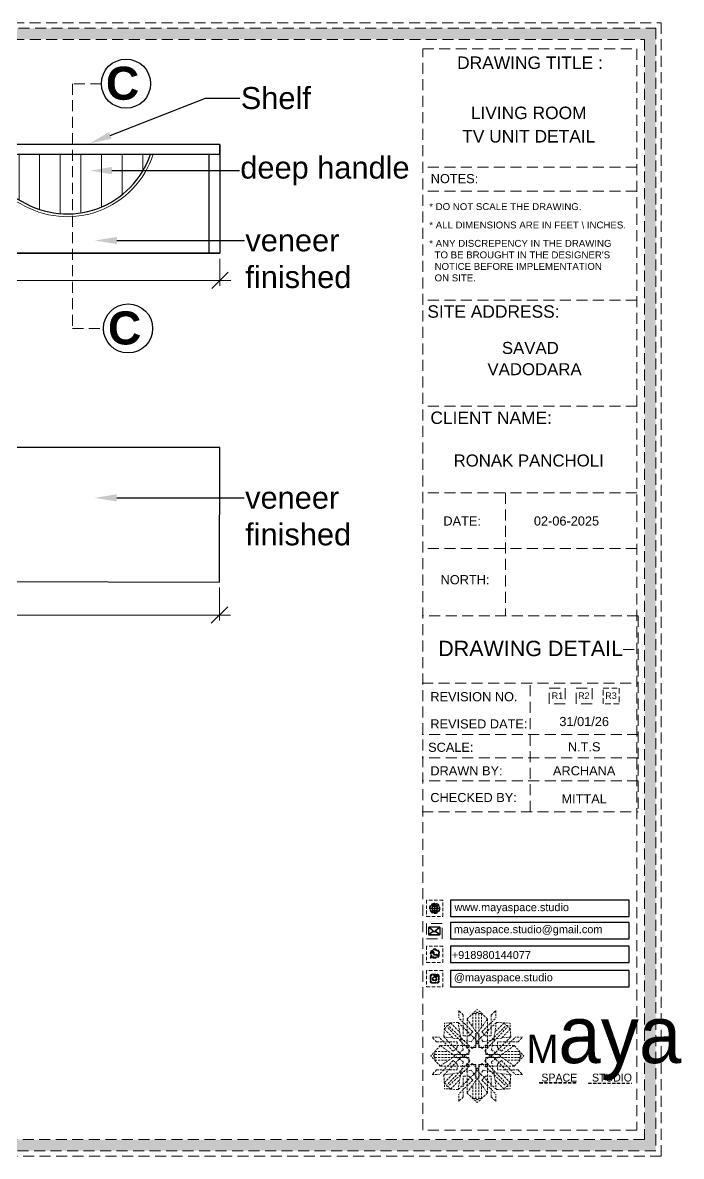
# Model space of a CAD drawing. Header units: millimetres. Extents: x 35877 to 3066687, y -650199 to -40525.
# Drawn here: x 148853.1 to 148912.9, y -179076.5 to -178973.5 of the extents above; entities that cross this region are included whole.
import ezdxf
from ezdxf import colors
from ezdxf.entities.mleader import LeaderData, LeaderLine
from ezdxf.enums import TextEntityAlignment as Align
from ezdxf.math import Vec2, Vec3

# ---------------------------------------------------------------- set-up
doc = ezdxf.new("R2010")
doc.units = ezdxf.units.MM
doc.header["$MEASUREMENT"] = 0
doc.header["$PDMODE"] = 35
doc.linetypes.add('DASHED', pattern=[0.75, 0.5, -0.25])
doc.linetypes.add('DASHEDX2', pattern=[1.5, 1, -0.5])
doc.layers.get('Defpoints').update_dxf_attribs({"color": 220})
for name, color, linetype, lineweight in [('DIM.', 250, 'Continuous', 13), ('dim05', 1, 'Continuous', 13), ('Dimension', 10, 'DASHEDX2', 20), ('FALSE CEILING', 6, 'Continuous', 30), ('FURNITURE', 32, 'Continuous', 9), ('furniture dimensions', 1, 'DASHED', 0), ('FURNITURE-1', 252, 'Continuous', 13), ('NAME PLATE', 7, 'Continuous', 25), ('wall', 7, 'Continuous', 30), ('XX~SLAB ( BEAM )~ ( DIM )', 7, 'Continuous', 9)]:
    doc.layers.add(name, color=color, linetype=linetype, lineweight=lineweight)
doc.styles.add('Arial', font='arial.ttf')
doc.styles.add('century g', font='GOTHIC.TTF')
doc.styles.get("Standard").update_dxf_attribs({"font": 'arial.ttf', "height": 6})
doc.dimstyles.new('Archana', dxfattribs={"dimtxt": 2, "dimasz": 0.75, "dimexe": 0.5, "dimexo": 0.5, "dimgap": 0, "dimtad": 0, "dimzin": 0, "dimdsep": 46, "dimlunit": 4, "dimtxsty": 'century g', "dimblk": 'OBLIQUE', "dimcen": 0, "dimdle": 1, "dimclrd": 256, "dimclre": 256, "dimclrt": 256, "dimadec": 0, "dimazin": 0, "dimtfac": 1, "dimtofl": 0, "dimtmove": 1, "dimatfit": 3, "dimfxl": 1, "dimfxlon": 1, "dimtolj": 1, "dimtzin": 0, "dimlwd": -1, "dimlwe": -1, "dimarcsym": 0})

# ---------------------------------------------------------------- blocks, each defined once
blk = doc.blocks.new('_Oblique')
at = {"layer": 'wall', "color": 0, "lineweight": -2}
blk.add_line((-0.5, -0.5), (0.5, 0.5), dxfattribs=at)
blk = doc.blocks.new('*D617')
at = {"layer": 'Defpoints', "color": 0, "linetype": 'Continuous', "lineweight": 0, "transparency": 16777216}
for p in [(148809.43, -178994.44), (148870.98, -178994.44), (148870.98, -178996.9)]:
    blk.add_point(p, dxfattribs=at)
at = {"layer": 'furniture dimensions', "color": 5, "linetype": 'ByBlock', "transparency": 16777216}
blk.add_line((148809.43, -178994.94), (148809.43, -178997.4), dxfattribs=at)
at = {"layer": 'furniture dimensions', "color": 5, "linetype": 'Continuous', "transparency": 16777216}
for p, q in [((148870.98, -178994.94), (148870.98, -178997.4)), ((148808.43, -178996.9), (148836.27, -178996.9)), ((148871.98, -178996.9), (148844.14, -178996.9))]:
    blk.add_line(p, q, dxfattribs=at)
at = {"layer": 'furniture dimensions', "color": 5, "linetype": 'Continuous', "transparency": 16777216, "xscale": 1.5, "yscale": 1.5, "zscale": 1.5, "rotation": 180}
blk.add_blockref('_Oblique', (148809.43, -178996.9), dxfattribs=at)
at = {"layer": 'furniture dimensions', "color": 5, "linetype": 'Continuous', "transparency": 16777216, "xscale": 1.5, "yscale": 1.5, "zscale": 1.5}
blk.add_blockref('_Oblique', (148870.98, -178996.9), dxfattribs=at)
at = {"layer": 'furniture dimensions', "linetype": 'Continuous', "lineweight": 0, "transparency": 16777216, "insert": (148840.2, -178996.9), "char_height": 3, "attachment_point": 5, "style": 'century g'}
blk.add_mtext('\\A1;5\'-2"', dxfattribs=at)
blk = doc.blocks.new('*D724')
at = {"layer": 'Defpoints', "color": 0, "linetype": 'Continuous', "lineweight": 0, "transparency": 16777216}
for p in [(148809.37, -179024.16), (148870.94, -179024.32), (148870.94, -179027.31)]:
    blk.add_point(p, dxfattribs=at)
at = {"layer": 'furniture dimensions', "color": 5, "linetype": 'ByBlock', "transparency": 16777216}
blk.add_line((148809.37, -179024.66), (148809.37, -179027.81), dxfattribs=at)
at = {"layer": 'furniture dimensions', "color": 5, "linetype": 'Continuous', "transparency": 16777216}
for p, q in [((148870.94, -179024.82), (148870.94, -179027.81)), ((148808.37, -179027.31), (148836.22, -179027.31)), ((148871.94, -179027.31), (148844.09, -179027.31))]:
    blk.add_line(p, q, dxfattribs=at)
at = {"layer": 'furniture dimensions', "color": 5, "linetype": 'Continuous', "transparency": 16777216, "xscale": 1.5, "yscale": 1.5, "zscale": 1.5, "rotation": 180}
blk.add_blockref('_Oblique', (148809.37, -179027.31), dxfattribs=at)
at = {"layer": 'furniture dimensions', "color": 5, "linetype": 'Continuous', "transparency": 16777216, "xscale": 1.5, "yscale": 1.5, "zscale": 1.5}
blk.add_blockref('_Oblique', (148870.94, -179027.31), dxfattribs=at)
at = {"layer": 'furniture dimensions', "linetype": 'Continuous', "lineweight": 0, "transparency": 16777216, "insert": (148840.15, -179027.31), "char_height": 3, "attachment_point": 5, "style": 'century g'}
blk.add_mtext('\\A1;5\'-2"', dxfattribs=at)
blk = doc.blocks.new('FSFSF')
at = {"color": 42, "lineweight": 5, "true_color": 0xe0ac11}
for p, q in [((28600.03, 143.51), (28600.03, 140.16)), ((28602.15, 141.41), (28600.03, 143.51)), ((28602.15, 141.41), (28602.15, 131.95)), ((28603.86, 139.69), (28608.58, 144.08)), ((28607.9, 142.22), (28606.58, 142.22)), ((28606.58, 142.22), (28606.58, 135.84)), ((28607.9, 142.22), (28608.58, 142.85)), ((28607.9, 142.22), (28607.9, 126.58)), ((28613.31, 139.69), (28608.58, 144.08)), ((28609.27, 142.22), (28608.59, 142.85)), ((28609.27, 142.22), (28609.27, 126.58)), ((28609.27, 142.22), (28610.59, 142.22)), ((28610.59, 142.22), (28610.59, 135.84)), ((28615.02, 141.41), (28617.14, 143.51)), ((28615.02, 141.41), (28615.02, 131.95)), ((28617.14, 143.51), (28617.14, 140.16)), ((28593.19, 131.45), (28593.54, 137.71)), ((28593.39, 135), (28594.56, 136.12)), ((28599.8, 138.06), (28593.54, 137.71)), ((28595.12, 136.69), (28594.53, 136.69)), ((28594.56, 136.12), (28594.56, 136.71)), ((28605.17, 124.98), (28594.56, 136.12)), ((28596.24, 137.86), (28595.12, 136.69)), ((28606.27, 126.08), (28595.12, 136.69)), ((28596.24, 137.86), (28600.47, 133.65)), ((28601.03, 130), (28599.8, 138.06)), ((28599.8, 138.05), (28608.58, 129.56)), ((28606.47, 133.76), (28600.03, 140.16)), ((28603.86, 126.58), (28603.86, 139.69)), ((28603.86, 139.69), (28608.58, 133.02)), ((28613.31, 139.69), (28608.59, 133.02)), ((28617.37, 138.05), (28608.59, 129.56)), ((28610.7, 133.76), (28617.14, 140.16)), ((28610.9, 126.08), (28622.05, 136.69)), ((28612.02, 124.98), (28622.62, 136.12)), ((28613.31, 126.58), (28613.31, 139.69)), ((28616.14, 130), (28617.37, 138.06)), ((28620.93, 137.86), (28616.7, 133.65)), ((28617.37, 138.06), (28623.63, 137.71)), ((28620.93, 137.86), (28622.05, 136.69)), ((28622.05, 136.69), (28622.64, 136.69)), ((28622.62, 136.12), (28622.62, 136.71)), ((28623.8, 135), (28622.62, 136.12)), ((28624, 131.45), (28623.65, 137.71)), ((28587.73, 131.22), (28591.08, 131.22)), ((28589.84, 129.1), (28587.73, 131.22)), ((28597.49, 124.78), (28591.08, 131.22)), ((28593.19, 131.45), (28601.69, 122.67)), ((28601.25, 130.22), (28593.19, 131.45)), ((28593.39, 135), (28597.6, 130.78)), ((28604.75, 131.95), (28602.15, 131.95)), ((28606.47, 133.76), (28604.75, 131.95)), ((28605.86, 129.18), (28608.58, 133.02)), ((28611.31, 129.18), (28608.59, 133.02)), ((28610.7, 133.76), (28612.42, 131.95)), ((28612.42, 131.95), (28615.02, 131.95)), ((28623.99, 131.45), (28615.5, 122.67)), ((28615.94, 130.22), (28624, 131.45)), ((28623.8, 135), (28619.59, 130.78)), ((28619.7, 124.78), (28626.1, 131.22)), ((28629.45, 131.22), (28626.1, 131.22)), ((28627.34, 129.1), (28629.45, 131.22)), ((28591.56, 127.39), (28587.17, 122.66)), ((28589.84, 129.1), (28599.29, 129.1)), ((28604.66, 127.39), (28591.56, 127.39)), ((28591.56, 127.39), (28598.23, 122.67)), ((28597.49, 124.78), (28599.29, 126.5)), ((28602.07, 125.39), (28598.23, 122.67)), ((28599.29, 126.5), (28599.29, 129.1)), ((28605.86, 129.18), (28601.03, 130)), ((28602.07, 125.39), (28601.25, 130.22)), ((28603.68, 126.54), (28603.68, 127.39)), ((28604.66, 126.54), (28603.68, 126.54)), ((28604.71, 127.57), (28603.86, 127.57)), ((28607.9, 126.58), (28603.86, 126.58)), ((28604.66, 123.35), (28604.66, 127.39)), ((28604.7, 126.58), (28604.71, 127.57)), ((28606.27, 126.08), (28608.58, 128.27)), ((28607.9, 128.92), (28608.58, 129.56)), ((28607.9, 128.92), (28608.58, 128.27)), ((28609.27, 128.92), (28608.59, 129.56)), ((28609.27, 128.92), (28608.59, 128.27)), ((28610.9, 126.08), (28608.59, 128.27)), ((28609.27, 126.58), (28613.31, 126.58)), ((28611.31, 129.18), (28616.14, 130)), ((28612.46, 126.58), (28612.46, 127.57)), ((28612.46, 127.57), (28613.31, 127.57)), ((28612.52, 123.35), (28612.52, 127.39)), ((28612.52, 127.39), (28625.63, 127.39)), ((28612.52, 126.54), (28613.51, 126.54)), ((28613.51, 126.54), (28613.51, 127.39)), ((28615.12, 125.39), (28615.94, 130.22)), ((28615.12, 125.39), (28618.96, 122.67)), ((28627.34, 129.1), (28617.89, 129.1)), ((28617.89, 126.5), (28617.89, 129.1)), ((28619.7, 124.78), (28617.89, 126.5)), ((28625.63, 127.39), (28618.96, 122.67)), ((28625.63, 127.39), (28630.02, 122.66)), ((28591.56, 117.94), (28587.17, 122.66)), ((28589.03, 123.35), (28588.4, 122.67)), ((28589.03, 121.98), (28588.4, 122.65)), ((28589.03, 123.35), (28589.03, 124.67)), ((28589.03, 124.67), (28595.4, 124.67)), ((28589.03, 123.35), (28604.66, 123.35)), ((28589.03, 121.98), (28604.66, 121.98)), ((28589.03, 121.98), (28589.03, 120.66)), ((28589.03, 120.66), (28595.4, 120.66)), ((28597.49, 120.54), (28591.08, 114.11)), ((28591.56, 117.94), (28598.23, 122.65)), ((28593.19, 113.88), (28601.69, 122.65)), ((28605.17, 120.35), (28594.56, 109.2)), ((28597.49, 120.54), (28599.29, 118.83)), ((28602.07, 119.94), (28598.23, 122.65)), ((28602.33, 123.35), (28601.69, 122.67)), ((28602.33, 121.98), (28601.69, 122.65)), ((28602.33, 123.35), (28602.97, 122.67)), ((28602.33, 121.98), (28602.97, 122.65)), ((28605.17, 124.98), (28602.97, 122.67)), ((28605.17, 120.35), (28602.97, 122.65)), ((28604.66, 121.98), (28604.66, 117.94)), ((28612.02, 124.98), (28614.21, 122.67)), ((28612.02, 120.35), (28614.21, 122.65)), ((28612.02, 120.35), (28622.62, 109.2)), ((28628.16, 123.35), (28612.52, 123.35)), ((28612.52, 121.98), (28612.52, 117.94)), ((28628.16, 121.98), (28612.52, 121.98)), ((28614.85, 123.35), (28614.21, 122.67)), ((28614.85, 121.98), (28614.21, 122.65)), ((28614.85, 123.35), (28615.5, 122.67)), ((28614.85, 121.98), (28615.5, 122.65)), ((28615.12, 119.94), (28618.96, 122.65)), ((28623.99, 113.88), (28615.5, 122.65)), ((28619.7, 120.54), (28617.89, 118.83)), ((28625.63, 117.94), (28618.96, 122.65)), ((28619.7, 120.54), (28626.1, 114.11)), ((28628.16, 124.67), (28621.78, 124.67)), ((28628.16, 120.66), (28621.78, 120.66)), ((28625.63, 117.94), (28630.02, 122.66)), ((28628.16, 123.35), (28628.16, 124.67)), ((28628.16, 123.35), (28628.78, 122.67)), ((28628.16, 121.98), (28628.78, 122.65)), ((28628.16, 121.98), (28628.16, 120.66)), ((28589.84, 116.23), (28587.73, 114.11)), ((28589.84, 116.23), (28599.29, 116.23)), ((28604.66, 117.94), (28591.56, 117.94)), ((28601.25, 115.1), (28593.19, 113.87)), ((28606.27, 119.15), (28595.12, 108.54)), ((28599.29, 118.83), (28599.29, 116.23)), ((28599.8, 107.17), (28608.58, 115.67)), ((28601.03, 115.23), (28599.8, 107.17)), ((28605.86, 116.05), (28601.03, 115.23)), ((28602.07, 119.94), (28601.25, 115.1)), ((28604.66, 118.78), (28603.68, 118.78)), ((28603.68, 118.78), (28603.68, 117.94)), ((28607.9, 118.65), (28603.86, 118.65)), ((28603.86, 118.65), (28603.86, 105.54)), ((28604.71, 117.66), (28603.86, 117.66)), ((28604.7, 118.65), (28604.71, 117.66)), ((28605.86, 116.05), (28608.58, 112.21)), ((28606.27, 119.15), (28608.58, 116.96)), ((28607.9, 103.01), (28607.9, 118.65)), ((28607.9, 116.31), (28608.58, 116.96)), ((28607.9, 116.31), (28608.58, 115.67)), ((28610.9, 119.15), (28608.59, 116.96)), ((28609.27, 116.31), (28608.59, 116.96)), ((28609.27, 116.31), (28608.59, 115.67)), ((28611.31, 116.05), (28608.59, 112.21)), ((28617.37, 107.17), (28608.59, 115.67)), ((28609.27, 118.65), (28613.31, 118.65)), ((28609.27, 103.01), (28609.27, 118.65)), ((28610.9, 119.15), (28622.05, 108.54)), ((28611.31, 116.05), (28616.14, 115.23)), ((28612.46, 118.65), (28612.46, 117.66)), ((28612.46, 117.66), (28613.31, 117.66)), ((28612.52, 118.78), (28613.51, 118.78)), ((28612.52, 117.94), (28625.63, 117.94)), ((28613.31, 118.65), (28613.31, 105.54)), ((28613.51, 118.78), (28613.51, 117.94)), ((28615.12, 119.94), (28615.94, 115.1)), ((28615.94, 115.1), (28624, 113.87)), ((28616.14, 115.23), (28617.37, 107.17)), ((28617.89, 118.83), (28617.89, 116.23)), ((28627.34, 116.23), (28617.89, 116.23)), ((28627.34, 116.23), (28629.45, 114.11)), ((28587.73, 114.11), (28591.08, 114.11)), ((28593.19, 113.87), (28593.54, 107.62)), ((28593.39, 110.32), (28597.6, 114.55)), ((28593.39, 110.32), (28594.56, 109.2)), ((28596.24, 107.37), (28600.47, 111.58)), ((28606.47, 111.47), (28600.03, 105.07)), ((28602.15, 103.82), (28602.15, 113.27)), ((28604.75, 113.27), (28602.15, 113.27)), ((28603.86, 105.54), (28608.58, 112.21)), ((28606.47, 111.47), (28604.75, 113.27)), ((28613.31, 105.54), (28608.59, 112.21)), ((28610.7, 111.47), (28612.42, 113.27)), ((28610.7, 111.47), (28617.14, 105.07)), ((28612.42, 113.27), (28615.02, 113.27)), ((28615.02, 103.82), (28615.02, 113.27)), ((28620.93, 107.37), (28616.7, 111.58)), ((28623.8, 110.32), (28619.59, 114.55)), ((28623.8, 110.32), (28622.62, 109.2)), ((28624, 113.87), (28623.65, 107.62)), ((28629.45, 114.11), (28626.1, 114.11)), ((28599.8, 107.17), (28593.54, 107.52)), ((28595.12, 108.54), (28594.53, 108.54)), ((28594.56, 109.2), (28594.56, 108.61)), ((28596.24, 107.37), (28595.12, 108.54)), ((28600.03, 101.71), (28600.03, 105.07)), ((28603.86, 105.54), (28608.58, 101.15)), ((28606.58, 103.01), (28606.58, 109.38)), ((28613.31, 105.54), (28608.58, 101.15)), ((28610.59, 103.01), (28610.59, 109.38)), ((28617.14, 101.71), (28617.14, 105.07)), ((28617.37, 107.17), (28623.63, 107.52)), ((28620.93, 107.37), (28622.05, 108.54)), ((28622.05, 108.54), (28622.64, 108.54)), ((28622.62, 109.2), (28622.62, 108.61)), ((28602.15, 103.82), (28600.03, 101.71)), ((28607.9, 103.01), (28606.58, 103.01)), ((28607.9, 103.01), (28608.58, 102.38)), ((28609.27, 103.01), (28608.59, 102.38)), ((28609.27, 103.01), (28610.59, 103.01)), ((28615.02, 103.82), (28617.14, 101.71))]:
    blk.add_line(p, q, dxfattribs=at)
blk = doc.blocks.new('hgwg')
at = {"layer": 'Dimension', "true_color": 0xd39e00}
h = blk.add_hatch(color=42, dxfattribs=at)
h.dxf.hatch_style = 1
h.paths.add_polyline_path([(27505.71, 45.05), (27494.27, 45.05), (27494.27, 44.9), (27505.71, 44.9)])
h = blk.add_hatch(color=42, dxfattribs=at)
h.dxf.hatch_style = 1
h.paths.add_polyline_path([(27523.3, 44.9), (27509.68, 44.9), (27509.68, 44.75), (27523.3, 44.75)])
at = {"layer": 'Dimension', "color": 42, "true_color": 0xd39e00}
for p, q in [((27494.27, 45.05), (27505.71, 45.05)), ((27494.27, 44.9), (27494.27, 45.05)), ((27494.27, 44.9), (27505.71, 44.9)), ((27505.71, 45.05), (27505.71, 44.9)), ((27509.68, 44.9), (27523.3, 44.9)), ((27509.68, 44.9), (27509.68, 44.75)), ((27509.68, 44.75), (27523.3, 44.75)), ((27523.3, 44.75), (27523.3, 44.9))]:
    blk.add_line(p, q, dxfattribs=at)
at = {"layer": 'Dimension', "color": 42, "true_color": 0xd39e00, "attachment_point": 1}
for s, width, insert, char_height in [('{\\fCinzel|b0|i0|c0|p2;\\H1.5x;M\\fAmsterdam One|b0|i0|c0|p2;\\H2x;aya}', 85.3277, (27490.17, 69.17), 6), ('{\\fCinzel|b0|i0|c0|p0;SPACE     STUDIO}', 66.129, (27494.83, 47.86), 2.5)]:
    blk.add_mtext_dynamic_manual_height_columns(s, width=width, gutter_width=30, heights=[0], dxfattribs=dict(at, insert=insert, char_height=char_height))
blk = doc.blocks.new('aggerg')
at = {"layer": 'Dimension', "color": 42, "true_color": 0xd39e00}
blk.add_lwpolyline([(-1.41, 1.41), (1.41, 1.41), (1.41, -1.41), (-1.41, -1.41)], close=True, dxfattribs=at)
at = {"layer": 'NAME PLATE', "lineweight": 0, "insert": (-0.03, 0.62), "char_height": 1.151, "width": 2.2458, "attachment_point": 2, "style": 'Arial'}
blk.add_mtext('R3', dxfattribs=at)
blk = doc.blocks.new('QEGW4TG')
at = {"layer": 'Dimension', "true_color": 0x000000}
h = blk.add_hatch(color=18, dxfattribs=at)
h.dxf.hatch_style = 1
h.paths.add_polyline_path([(2.69, 1.93, 0.170513), (2.95, 1.97, 0.190337), (3.11, 2.18, 0.316231), (3.07, 2.28), (2.79, 2.37, 0.273721), (2.69, 2.34, 0.040749), (2.63, 2.27, -0.441282), (2.53, 2.25, -0.11828), (2.06, 2.64, -0.441282), (2.07, 2.74, 0.040749), (2.13, 2.81, 0.290083), (2.14, 2.92), (2.01, 3.18, 0.316231), (1.91, 3.2, 0.190337), (1.73, 3, 0.170513), (1.72, 2.74, 0.252784)], flags=0)
h.paths.add_polyline_path([(1.19, 1.98), (1.03, 1.3, 0.550912), (1.11, 1.23), (1.75, 1.39, 6.344125)])
h.paths.add_polyline_path([(1.81, 1.7), (1.4, 1.6), (1.5, 2.03, -9.071339)], flags=16)
h.paths.add_polyline_path([(3.11, 2.16, -0.17811), (2.95, 1.97, -0.170513), (2.69, 1.93, -0.252784), (1.72, 2.74, -0.170513), (1.73, 3, -0.17811), (1.89, 3.19, -0.370089), (2.01, 3.18), (2.14, 2.92, -0.307185), (2.13, 2.8, -0.041087), (2.06, 2.73, 0.321676), (2.05, 2.65, 0.126524), (2.55, 2.24, 0.312216), (2.62, 2.26, -0.041087), (2.68, 2.34, -0.290673), (2.79, 2.37), (3.07, 2.28, -0.370089)], flags=0)
h = blk.add_hatch(color=18, dxfattribs=at)
h.dxf.hatch_style = 1
h.paths.add_polyline_path([(2.79, 2.37, 0.273721), (2.69, 2.34, 0.040749), (2.63, 2.27, -0.441282), (2.53, 2.25, -0.11828), (2.06, 2.64, -0.441282), (2.07, 2.74, 0.040749), (2.13, 2.81, 0.290083), (2.14, 2.92), (2.01, 3.18, 0.316231), (1.91, 3.2, 0.190337), (1.73, 3, 0.170513), (1.72, 2.74, 0.252784), (2.69, 1.93, 0.170513), (2.95, 1.97, 0.190337), (3.11, 2.18, 0.316231), (3.07, 2.28)])
for p, q in [((1.19, 1.98), (1.03, 1.3)), ((1.1, 1.23), (1.75, 1.39)), ((1.5, 2.03), (1.4, 1.6)), ((1.4, 1.6), (1.81, 1.7)), ((2.01, 3.18), (2.14, 2.92)), ((3.07, 2.28), (2.8, 2.36))]:
    blk.add_line(p, q)
blk.add_lwpolyline([(0, 0), (4.68, 0), (4.68, 4.68), (0, 4.68)], close=True)
for centre, radius, start, end in [((2.39, 2.56), 1.34, 241.4727, 205.6422), ((2.39, 2.56), 1.04, 235.9962, 210.8333), ((1.09, 1.29), 0.0598, 164.8483, 282.1458), ((2.09, 2.87), 0.39, 159.7007, 198.4072), ((2.96, 3.23), 1.33, 201.4218, 258.1669), ((2.07, 2.87), 0.364, 118.9685, 159.3648), ((1.94, 3.12), 0.0896, 41.8985, 123.1344), ((2.11, 2.68), 0.066, 135.9932, 224.8892), ((1.67, 3.16), 0.586, 312.4617, 321.8728), ((3.12, 3.42), 1.31, 216.5455, 243.5279), ((2.05, 2.87), 0.104, 320.3924, 28.6971), ((2.57, 2.3), 0.066, 234.2482, 323.1441), ((3.11, 1.94), 0.586, 137.2645, 146.6756), ((2.76, 2.27), 0.104, 70.4402, 138.745), ((2.75, 2.31), 0.39, 260.7301, 299.4366), ((2.76, 2.29), 0.364, 299.7725, 340.1688), ((3.03, 2.2), 0.0896, 336.0029, 57.2388)]:
    blk.add_arc(centre, radius, start, end)
blk = doc.blocks.new('ASGERG')
at = {"layer": 'Dimension', "true_color": 0x000000}
h = blk.add_hatch(color=18, dxfattribs=at)
h.dxf.hatch_style = 1
h.paths.add_polyline_path([(0.99, 1.7, 0.353872), (1.69, 1.03), (2.96, 1.03, 0.353872), (3.66, 1.7), (3.66, 2.99, 0.353872), (2.96, 3.67), (1.69, 3.67, 0.353872), (0.99, 2.99)])
h.paths.add_polyline_path([(1.27, 2.97, -0.353872), (1.72, 3.4), (2.94, 3.4, -0.353872), (3.38, 2.97), (3.38, 1.72, -0.353872), (2.94, 1.3), (1.72, 1.3, -0.353872), (1.27, 1.72)], flags=16)
h.paths.add_polyline_path([(3.02, 2.35, -1), (1.64, 2.35, -1)], flags=0)
h.paths.add_polyline_path([(2.74, 2.35, -1), (1.92, 2.35, -1)], flags=0)
h.paths.add_polyline_path([(2.86, 3.02, -1), (3.19, 3.02, -1)], flags=0)
h.paths.add_polyline_path([(1.64, 2.35, 1), (3.02, 2.35, 1)], flags=0)
h = blk.add_hatch(color=18, dxfattribs=at)
h.dxf.hatch_style = 1
h.paths.add_polyline_path([(1.64, 2.35, 1), (3.02, 2.35, 1)])
h.paths.add_polyline_path([(2.74, 2.35, -1), (1.92, 2.35, -1)], flags=16)
h = blk.add_hatch(color=18, dxfattribs=at)
h.dxf.hatch_style = 1
h.paths.add_polyline_path([(3.19, 3.02, 1), (2.86, 3.02, 1)])
for p, q in [((1.69, 3.67), (2.96, 3.67)), ((2.94, 3.4), (1.72, 3.4)), ((0.99, 2.99), (0.99, 1.7)), ((1.27, 2.97), (1.27, 1.72)), ((1.69, 1.03), (2.96, 1.03)), ((2.94, 1.3), (1.72, 1.3)), ((3.38, 2.97), (3.38, 1.72)), ((3.66, 2.99), (3.66, 1.7))]:
    blk.add_line(p, q)
blk.add_lwpolyline([(0, 0), (4.68, 0), (4.68, 4.68), (0, 4.68)], close=True)
for centre, radius in [((2.33, 2.35), 0.694), ((2.33, 2.35), 0.414), ((3.02, 3.02), 0.168)]:
    blk.add_circle(centre, radius)
for centre, radius, start, end in [((1.76, 2.89), 0.778, 94.8631, 172.8127), ((1.76, 2.91), 0.491, 94.8631, 172.8127), ((2.9, 2.91), 0.491, 7.1873, 85.1369), ((2.89, 2.89), 0.778, 7.1873, 85.1369), ((1.76, 1.8), 0.778, 187.1873, 265.1369), ((1.76, 1.78), 0.491, 187.1873, 265.1369), ((2.9, 1.78), 0.491, 274.8631, 352.8127), ((2.89, 1.8), 0.778, 274.8631, 352.8127)]:
    blk.add_arc(centre, radius, start, end)
blk = doc.blocks.new('DTGWEGEARG')
at = {"layer": 'Dimension', "true_color": 0x000000}
h = blk.add_hatch(color=18, dxfattribs=at)
h.dxf.hatch_style = 1
h.paths.add_polyline_path([(3.83, 2.34, 1), (0.85, 2.34, 1)])
h.paths.add_polyline_path([(2.51, 1.01, 0.105795), (2.96, 1.58, -0.055205), (3.3, 1.41, -0.169822)], flags=16)
h.paths.add_polyline_path([(2.41, 1.12), (2.41, 1.69, -0.058279), (2.81, 1.63, -0.103353)], flags=16)
h.paths.add_polyline_path([(2.26, 1.13, -0.101741), (1.87, 1.63, -0.057171), (2.26, 1.69)], flags=16)
h.paths.add_polyline_path([(2.17, 1.01, -0.169822), (1.38, 1.41, -0.055205), (1.72, 1.58, 0.105795)], flags=16)
h.paths.add_polyline_path([(3.02, 1.72, 0.081336), (3.13, 2.27), (3.68, 2.27, -0.152069), (3.4, 1.52, 0.05687)], flags=16)
h.paths.add_polyline_path([(2.87, 1.77, 0.061945), (2.41, 1.84), (2.41, 2.27), (2.98, 2.27, -0.081344)], flags=16)
h.paths.add_polyline_path([(2.26, 1.84, 0.060923), (1.8, 1.77, -0.081344), (1.7, 2.27), (2.26, 2.27)], flags=16)
h.paths.add_polyline_path([(1.66, 1.72, 0.05687), (1.28, 1.52, -0.152069), (1, 2.27), (1.55, 2.27, 0.081336)], flags=16)
h.paths.add_polyline_path([(2.41, 2.42), (2.41, 2.83, 0.061945), (2.87, 2.91, -0.080009), (2.98, 2.42)], flags=16)
h.paths.add_polyline_path([(3.13, 2.42, 0.080116), (3.02, 2.96, 0.05687), (3.4, 3.16, 0.028258), (3.3, 3.27, -0.055205), (2.96, 3.1, 0.105795), (2.51, 3.67, -0.36029), (3.68, 2.42)], flags=16)
h.paths.add_polyline_path([(2.26, 2.42), (1.7, 2.42, -0.080009), (1.8, 2.91, 0.060923), (2.26, 2.84)], flags=16)
h.paths.add_polyline_path([(1.55, 2.42), (1, 2.42, -0.150466), (1.28, 3.16, 0.05687), (1.66, 2.96, 0.080116)], flags=16)
h.paths.add_polyline_path([(2.41, 2.98), (2.41, 3.56, -0.103353), (2.81, 3.05, -0.058279)], flags=16)
h.paths.add_polyline_path([(2.26, 2.99, -0.057171), (1.87, 3.05, -0.101741), (2.26, 3.55)], flags=16)
h.paths.add_polyline_path([(1.72, 3.1, -0.055205), (1.38, 3.27, -0.169822), (2.17, 3.67, 0.105795)], flags=16)
blk.add_lwpolyline([(0, 0), (4.68, 0), (4.68, 4.68), (0, 4.68)], close=True)
at = {"layer": 'Dimension', "color": 18, "true_color": 0x000000}
for p, q in [((2.26, 3.55), (2.26, 2.99)), ((2.41, 3.56), (2.41, 2.98)), ((1, 2.42), (1.55, 2.42)), ((1, 2.27), (1.55, 2.27)), ((1.7, 2.42), (2.26, 2.42)), ((1.7, 2.27), (2.26, 2.27)), ((2.26, 2.84), (2.26, 2.42)), ((2.26, 2.27), (2.26, 1.84)), ((2.26, 1.69), (2.26, 1.13)), ((2.41, 2.83), (2.41, 2.42)), ((2.41, 2.42), (2.98, 2.42)), ((2.41, 2.27), (2.98, 2.27)), ((2.41, 2.27), (2.41, 1.84)), ((2.41, 1.69), (2.41, 1.12)), ((3.13, 2.42), (3.68, 2.42)), ((3.13, 2.27), (3.68, 2.27))]:
    blk.add_line(p, q, dxfattribs=at)
blk.add_circle((2.34, 2.34), 1.49, dxfattribs=at)
for centre, radius, start, end in [((2.34, 2.34), 1.34, 97.3549, 135.9073), ((2.34, 4.74), 1.75, 236.7417, 249.3811), ((3.28, 2.34), 1.73, 129.9301, 154.0867), ((3.28, 2.34), 1.58, 130.1073, 153.3446), ((1.4, 2.34), 1.58, 26.6554, 50.2584), ((2.34, 2.34), 1.34, 3.3907, 82.6451), ((1.4, 2.34), 1.73, 25.9133, 50.0699), ((2.34, 4.74), 1.75, 290.6189, 303.2583), ((2.34, 2.34), 1.34, 142.3819, 176.6093), ((2.34, 2.34), 1.34, 183.0315, 217.6181), ((2.34, 4.74), 1.9, 236.1399, 249.1595), ((2.34, -0.06), 1.9, 110.8405, 123.8601), ((2.34, -0.06), 1.75, 110.6189, 123.2583), ((2.34, 2.34), 1.34, 224.0927, 262.6451), ((3.28, 2.34), 1.73, 159.0567, 177.3789), ((3.28, 2.34), 1.73, 182.3435, 200.9433), ((3.28, 2.34), 1.58, 158.8325, 177.1302), ((3.28, 2.34), 1.58, 182.5658, 201.1675), ((3.28, 2.34), 1.73, 205.9133, 230.0699), ((2.34, 4.74), 1.9, 253.6799, 267.6253), ((2.34, -0.06), 1.9, 92.3747, 106.3201), ((2.34, 4.74), 1.75, 254.3336, 267.422), ((2.34, -0.06), 1.75, 92.578, 105.6664), ((3.28, 2.34), 1.58, 206.6554, 229.8927), ((2.34, 4.74), 1.75, 272.3248, 285.6664), ((2.34, 4.74), 1.9, 272.1415, 286.3201), ((2.34, -0.06), 1.9, 73.6799, 87.8585), ((2.34, -0.06), 1.75, 74.3336, 87.6752), ((1.4, 2.34), 1.58, 309.7416, 333.3446), ((1.4, 2.34), 1.73, 309.9301, 334.0867), ((2.34, 2.34), 1.34, 277.3549, 315.9073), ((1.4, 2.34), 1.58, 2.8698, 21.1675), ((1.4, 2.34), 1.58, 338.8325, 357.4342), ((2.34, -0.06), 1.75, 56.7417, 69.3811), ((2.34, 4.74), 1.9, 290.8405, 303.8601), ((1.4, 2.34), 1.73, 2.6211, 20.9433), ((1.4, 2.34), 1.73, 339.0567, 357.6565), ((2.34, -0.06), 1.9, 56.1399, 69.1595), ((2.34, 2.34), 1.34, 322.3819, 356.9685)]:
    blk.add_arc(centre, radius, start, end, dxfattribs=at)

msp = doc.modelspace()

# ---------------------------------------------------------------- hatches: boundary and pattern name
at = {"layer": 'dim05', "lineweight": 0, "true_color": 0x492403, "transparency": 33554559}
h = msp.add_hatch(dxfattribs=at)
h.set_pattern_fill('ANSI31', color=38, scale=15, angle=45)
h.set_pattern_definition([(90, (624.5959, 1823.5367), (-1.875, 0), [])])
edge = h.paths.add_edge_path()
edge.add_line((148829.946, -178985.442), (148810.431, -178985.442))
edge.add_line((148810.431, -178985.442), (148810.431, -178986.587))
edge.add_arc((148824.699, -178950.912), 38.422, 248.20155, 277.79776)
edge.add_line((148829.912, -178988.979), (148829.946, -178985.442))
edge = h.paths.add_edge_path()
edge.add_line((148850.429, -178988.868), (148850.429, -178985.442))
edge.add_line((148850.429, -178985.442), (148829.946, -178985.442))
edge.add_line((148829.946, -178985.442), (148829.912, -178988.979))
edge.add_arc((148825.241, -178954.56), 34.734, 277.72814, 282.7285)
edge.add_arc((148841.121, -179010.866), 23.887, 67.06483, 110.14407, ccw=False)
edge = h.paths.add_edge_path()
edge.add_line((148864.664, -178985.442), (148850.429, -178985.442))
edge.add_line((148850.429, -178985.442), (148850.429, -178988.868))
edge.add_arc((148850.001, -178994.425), 5.574, 58.20506, 85.6004, ccw=False)
edge.add_arc((148857.112, -178982.901), 7.968, 238.40538, 341.40032)
at = {"layer": 'Dimension', "true_color": 0xd39e00, "transparency": 33554687}
h = msp.add_hatch(color=42, dxfattribs=at)
h.paths.add_polyline_path([(148765.684, -178973.995), (148765.684, -179075.985), (148910.583, -179075.985), (148910.583, -178973.995)])
h.paths.add_polyline_path([(148766.701, -178975.012), (148909.566, -178975.012), (148909.566, -179074.968), (148766.701, -179074.968)], flags=16)
at = {"layer": 'Dimension', "true_color": 0x000000, "transparency": 33554687}
h = msp.add_hatch(color=18, dxfattribs=at)
h.dxf.hatch_style = 1
h.paths.add_polyline_path([(148890.886, -179056.392, 0.4142136), (148890.994, -179056.284), (148890.994, -179055.744, 0.4142136), (148890.886, -179055.636), (148890.028, -179055.636, 0.4142136), (148889.92, -179055.744), (148889.92, -179056.284, 0.4142136), (148890.028, -179056.392)])
h.paths.add_polyline_path([(148890.537, -179056.067), (148890.934, -179056.332, -0.1989124), (148890.886, -179056.352), (148890.028, -179056.352, -0.1989124), (148889.98, -179056.332), (148890.377, -179056.067), (148890.457, -179056.141)], flags=16)
h.paths.add_polyline_path([(148890.457, -179056.086), (148890.02, -179055.677, -0.0287833), (148890.028, -179055.677), (148890.886, -179055.677, -0.0287833), (148890.894, -179055.677)], flags=16)
h.paths.add_polyline_path([(148890.567, -179056.038), (148890.933, -179055.696, -0.2024819), (148890.953, -179055.744), (148890.953, -179056.284, -0.043076), (148890.952, -179056.296)], flags=16)
h.paths.add_polyline_path([(148890.347, -179056.038), (148889.962, -179056.296, -0.043076), (148889.961, -179056.284), (148889.961, -179055.744, -0.2024819), (148889.981, -179055.696)], flags=16)

# ---------------------------------------------------------------- linework, layer by layer
at = {"color": 18, "true_color": 0x000000, "transparency": 33554687, "elevation": 0.238}
for points in [[(148891.928, -179054.701), (148908.164, -179054.701), (148908.164, -179053.217), (148891.928, -179053.217)], [(148891.928, -179056.726), (148908.164, -179056.726), (148908.164, -179055.242), (148891.928, -179055.242)], [(148891.935, -179058.887), (148908.164, -179058.887), (148908.164, -179057.403), (148891.935, -179057.403)], [(148891.928, -179061.099), (148908.164, -179061.099), (148908.164, -179059.615), (148891.928, -179059.615)]]:
    msp.add_lwpolyline(points, close=True, dxfattribs=at)
at = {"layer": 'dim05', "color": 18, "lineweight": 0, "true_color": 0x000000, "transparency": 33554687}
msp.add_line((148776.431, -178985.442), (148870.975, -178985.442), dxfattribs=at)
at = {"layer": 'Dimension', "color": 42, "true_color": 0xd39e00, "transparency": 33554687}
for p, q in [((148908.877, -178986.607, 0.238), (148889.407, -178986.607, 0.238)), ((148908.877, -178988.801, 0.238), (148889.407, -178988.801, 0.238)), ((148908.877, -178998.696, 0.238), (148889.407, -178998.696, 0.238)), ((148908.877, -179008.347, 0.238), (148889.407, -179008.347, 0.238)), ((148908.877, -179016.211, 0.238), (148889.407, -179016.211, 0.238)), ((148896.94, -179016.211, 0.238), (148896.94, -179027.388, 0.238)), ((148908.877, -179021.27, 0.238), (148889.407, -179021.27, 0.238)), ((148908.995, -179027.388, 0.238), (148889.347, -179027.388, 0.238)), ((148908.995, -179027.388, 0.238), (148908.995, -179045.184, 0.238)), ((148907.64, -179030.439, 0.238), (148908.995, -179030.439, 0.238)), ((148889.347, -179033.49, 0.238), (148908.995, -179033.49, 0.238)), ((148899.171, -179045.184, 0.238), (148899.171, -179033.49, 0.238)), ((148908.995, -179038.168, 0.238), (148889.347, -179038.168, 0.238)), ((148908.995, -179040.274, 0.238), (148889.347, -179040.274, 0.238)), ((148908.995, -179042.381, 0.238), (148889.347, -179042.381, 0.238)), ((148889.347, -179045.184, 0.238), (148908.995, -179045.184, 0.238))]:
    msp.add_line(p, q, dxfattribs=at)
at = {"layer": 'Dimension', "color": 18, "true_color": 0x000000, "transparency": 33554687}
for p, q in [((148889.92, -179055.744, 0.238), (148889.92, -179056.284, 0.238)), ((148889.961, -179055.744, 0.238), (148889.961, -179056.284, 0.238)), ((148889.962, -179056.296, 0.238), (148890.347, -179056.038, 0.238)), ((148889.98, -179056.332, 0.238), (148890.377, -179056.067, 0.238)), ((148889.981, -179055.696, 0.238), (148890.347, -179056.038, 0.238)), ((148890.02, -179055.677, 0.238), (148890.457, -179056.086, 0.238)), ((148890.028, -179055.636, 0.238), (148890.886, -179055.636, 0.238)), ((148890.028, -179055.677, 0.238), (148890.886, -179055.677, 0.238)), ((148890.377, -179056.067, 0.238), (148890.457, -179056.141, 0.238)), ((148890.457, -179056.086, 0.238), (148890.894, -179055.677, 0.238)), ((148890.457, -179056.141, 0.238), (148890.537, -179056.067, 0.238)), ((148890.934, -179056.332, 0.238), (148890.537, -179056.067, 0.238)), ((148890.567, -179056.038, 0.238), (148890.933, -179055.696, 0.238)), ((148890.952, -179056.296, 0.238), (148890.567, -179056.038, 0.238)), ((148890.953, -179055.744, 0.238), (148890.953, -179056.284, 0.238)), ((148890.994, -179055.744, 0.238), (148890.994, -179056.284, 0.238)), ((148890.028, -179056.352, 0.238), (148890.886, -179056.352, 0.238)), ((148890.028, -179056.392, 0.238), (148890.886, -179056.392, 0.238))]:
    msp.add_line(p, q, dxfattribs=at)
at = {"layer": 'Dimension', "color": 42, "true_color": 0xd39e00, "transparency": 33554687, "elevation": 0.238}
for points in [[(148765.176, -178973.487), (148911.091, -178973.487), (148911.091, -179076.494), (148765.176, -179076.494)], [(148765.684, -178973.995), (148910.583, -178973.995), (148910.583, -179075.985), (148765.684, -179075.985)], [(148766.701, -178975.012), (148909.566, -178975.012), (148909.566, -179074.968), (148766.701, -179074.968)], [(148889.407, -179074.131), (148889.407, -178975.849), (148908.877, -178975.849), (148908.877, -179074.131)], [(148900.91, -179033.942), (148902.344, -179033.942), (148902.344, -179035.376), (148900.91, -179035.376)], [(148903.366, -179033.942), (148904.8, -179033.942), (148904.8, -179035.376), (148903.366, -179035.376)]]:
    msp.add_lwpolyline(points, close=True, dxfattribs=at)
at = {"layer": 'Dimension', "transparency": 33554687, "elevation": 0.238}
msp.add_lwpolyline([(148889.751, -179056.737), (148891.162, -179056.737), (148891.162, -179055.326), (148889.751, -179055.326)], close=True, dxfattribs=at)
at = {"layer": 'Dimension', "color": 18, "true_color": 0x000000, "transparency": 33554687}
for centre, radius, start, end in [((148890.028, -179055.744, 0.238), 0.108, 90, 180), ((148890.028, -179055.744, 0.238), 0.0675, 134.21354, 180), ((148890.028, -179055.744, 0.238), 0.0675, 90, 96.59481), ((148890.886, -179055.744, 0.238), 0.108, 0, 90), ((148890.886, -179055.744, 0.238), 0.0675, 83.40519, 90), ((148890.886, -179055.744, 0.238), 0.0675, 0, 45.78646), ((148890.028, -179056.284, 0.238), 0.108, 180, 270), ((148890.028, -179056.284, 0.238), 0.0675, 180, 189.86619), ((148890.028, -179056.284, 0.238), 0.0675, 224.99995, 270), ((148890.886, -179056.284, 0.238), 0.108, 270, 0), ((148890.886, -179056.284, 0.238), 0.0675, 270, 315.00005), ((148890.886, -179056.284, 0.238), 0.0675, 350.13381, 0)]:
    msp.add_arc(centre, radius, start, end, dxfattribs=at)
at = {"layer": 'FALSE CEILING', "color": 1, "linetype": 'DASHEDX2', "lineweight": 0, "transparency": 33554687}
msp.add_lwpolyline([(148860.214, -178979.031), (148857.573, -178979.031), (148857.573, -179001.266), (148860.399, -179001.266)], dxfattribs=at)
at = {"layer": 'FURNITURE', "lineweight": 30, "transparency": 33554687}
for p, q in [((148776.429, -179012.08), (148870.97, -179012.066)), ((148870.939, -179024.316), (148870.97, -179012.08)), ((148776.391, -179024.081), (148870.939, -179024.316))]:
    msp.add_line(p, q, dxfattribs=at)
at = {"layer": 'FURNITURE-1', "color": 1, "linetype": 'ByBlock', "lineweight": 30, "transparency": 33554687}
for centre in [(148862.445, -178979.031), (148862.631, -179001.266)]:
    msp.add_circle(centre, 2.232, dxfattribs=at)
at = {"layer": 'XX~SLAB ( BEAM )~ ( DIM )', "color": 36, "lineweight": 30, "true_color": 0x6e4817, "transparency": 33554687}
for p, q in [((148870.975, -178984.552), (148870.975, -178994.442)), ((148869.975, -178985.442), (148869.975, -178994.442)), ((148809.431, -178994.442), (148870.975, -178994.442))]:
    msp.add_line(p, q, dxfattribs=at)
for points in [[(148776.431, -178985.442), (148870.975, -178985.442), (148870.975, -178984.552), (148776.431, -178984.552)], [(148850.429, -178985.442), (148870.975, -178985.442), (148870.975, -178994.442), (148850.429, -178994.442)]]:
    msp.add_lwpolyline(points, close=True, dxfattribs=at)
at = {"layer": 'XX~SLAB ( BEAM )~ ( DIM )', "color": 36, "lineweight": 0, "true_color": 0x6e4817, "transparency": 33554687}
msp.add_lwpolyline([(148810.431, -178986.856, 0.1489328), (148832.894, -178988.706, -0.2034032), (148852.827, -178989.911, 0.4845449), (148864.927, -178985.442)], format="xyb", dxfattribs=at)
at = {"layer": 'XX~SLAB ( BEAM )~ ( DIM )', "color": 36, "lineweight": 30, "true_color": 0x6e4817, "transparency": 33554687}
msp.add_lwpolyline([(148810.431, -178986.587, 0.1494876), (148832.826, -178988.465, -0.2033525), (148852.948, -178989.693, 0.4818076), (148864.664, -178985.442, 0.4818076)], format="xyb", dxfattribs=at)

# ---------------------------------------------------------------- block references
at = {"layer": 'Dimension', "transparency": 33554687, "xscale": 0.317213454805679, "yscale": 0.317213454805679, "zscale": 0.317213454805679}
msp.add_blockref('DTGWEGEARG', (148889.758, -179054.701, 0.238), dxfattribs=at)
at = {"layer": 'Dimension', "color": 42, "true_color": 0xd39e00, "transparency": 33554687}
for name, p, xscale, yscale, zscale in [('QEGW4TG', (148889.766, -179058.887, 0.238), 0.317213454805679, 0.317213454805679, 0.317213454805679), ('ASGERG', (148889.758, -179061.099, 0.238), 0.317213454805679, 0.317213454805679, 0.317213454805679), ('FSFSF', (143248.528, -179091.574, 0.238), 0.1973477701632857, 0.1973477701632857, 0.1973477701632857), ('hgwg', (140981.742, -179082.763, 0.238), 0.2879977406481301, 0.2879977406481301, 0.2879977406481301)]:
    msp.add_blockref(name, p, dxfattribs=dict(at, xscale=xscale, yscale=yscale, zscale=zscale))
at = {"layer": 'NAME PLATE', "transparency": 33554687, "xscale": 0.5084613823548204, "yscale": 0.5084613823548204, "zscale": 0.5084613823548204}
msp.add_blockref('aggerg', (148906.539, -179034.659, 0.238), dxfattribs=at)

# ---------------------------------------------------------------- texts
at = {"color": 18, "true_color": 0x000000, "transparency": 33554687, "char_height": 0.70928, "attachment_point": 1}
for s, width, gutter_width, insert in [('www.mayaspace.studio', 4.76312, 3.984, (148892.294, -179053.507, 0.238)), ('mayaspace.studio@gmail.com', 2.97157, 2.486, (148892.238, -179055.508, 0.238)), ('+918980144077', 11.58772, 2.486, (148892.054, -179057.841, 0.238)), ('@mayaspace.studio', 2.97157, 2.486, (148892.238, -179059.88, 0.238))]:
    msp.add_mtext_dynamic_manual_height_columns(s, width=width, gutter_width=gutter_width, heights=[0], dxfattribs=dict(at, insert=insert))
at = {"layer": 'DIM.', "color": 1, "transparency": 33554687, "char_height": 3, "attachment_point": 3}
for insert in [(148863.646, -178977.489), (148863.832, -178999.724)]:
    msp.add_mtext_dynamic_manual_height_columns('{\\fArial|b1|i0|c0|p34;C}', width=81.87572, gutter_width=1.128, heights=[0], dxfattribs=dict(at, insert=insert))
at = {"layer": 'NAME PLATE', "transparency": 33554687, "style": 'Arial'}
for s, height, p in [('DRAWING TITLE : ', 1.12954, (148899.373, -178977.688, 0.238)), ('LIVING ROOM', 1.12954, (148899.04, -178982.245, 0.238)), ('TV UNIT DETAIL', 1.12954, (148899.045, -178984.375, 0.238)), ('NOTES:', 0.8299, (148892.295, -178988.071, 0.238)), ('SITE ADDRESS:', 1.12954, (148895.837, -179000.297, 0.238)), (' SAVAD ', 1.0919, (148899.19, -179003.587, 0.186)), ('VADODARA', 1.0919, (148899.573, -179005.518, 0.186)), ('CLIENT NAME:', 1.12954, (148895.631, -179009.947, 0.238)), ('RONAK PANCHOLI    ', 1.09191, (148899.884, -179013.815, 0.186)), ('DATE:', 0.8299, (148892.991, -179019.178, 0.238)), ('02-06-2025', 0.8299, (148902.476, -179019.178, 0.238)), ('NORTH:', 0.8299, (148893.256, -179024.513, 0.238)), ('DRAWING DETAIL', 1.39648, (148899.217, -179031.045, 0.238)), ('REVISION NO.', 0.82994, (148894.063, -179035.144, 0.238)), ('REVISED DATE: ', 0.82994, (148894.675, -179037.618, 0.238)), ('SCALE:', 0.8299, (148891.961, -179039.741, 0.238)), ('DRAWN BY:', 0.8299, (148893.386, -179041.874, 0.238)), ('ARCHANA', 0.8299, (148904.083, -179041.877, 0.238)), ('CHECKED BY:', 0.82994, (148894.031, -179044.308, 0.238)), ('MITTAL', 0.8299, (148904.083, -179044.419, 0.238))]:
    msp.add_text(s, height=height, dxfattribs=at).set_placement(p, align=Align.CENTER)
for s, p in [('R1', (148901.13, -179034.929, 0.238)), ('R2', (148903.532, -179034.929, 0.238))]:
    msp.add_text(s, height=0.5851, dxfattribs=at).set_placement(p)
at = {"layer": 'NAME PLATE', "transparency": 33554687, "char_height": 0.6277, "width": 24.25147, "attachment_point": 1, "style": 'Arial'}
for s, insert in [('* DO NOT SCALE THE DRAWING.', (148890.002, -178989.887, 0.238)), ('* ALL DIMENSIONS ARE IN FEET \\\\ INCHES.', (148890.002, -178991.556, 0.238)), ("* ANY DISCREPENCY IN THE DRAWING \\P  TO BE BROUGHT IN THE DESIGNER'S\\P  NOTICE BEFORE IMPLEMENTATION \\P  ON SITE.", (148890.002, -178993.225, 0.238))]:
    msp.add_mtext(s, dxfattribs=dict(at, insert=insert))
at = {"layer": 'NAME PLATE', "lineweight": 0, "transparency": 33554687, "char_height": 0.8299, "attachment_point": 2, "style": 'Arial'}
for s, insert, width in [('31/01/26', (148904.083, -179036.572, 0.238), 7.19235), ('N.T.S', (148904.083, -179038.869, 0.238), 1.61981)]:
    msp.add_mtext(s, dxfattribs=dict(at, insert=insert, width=width))

# ---------------------------------------------------------------- dimensions: what is measured, and where the dimension line sits
at = {"layer": 'furniture dimensions', "color": 5, "linetype": 'Continuous', "lineweight": 0}
for base, p1, p2, picture, middle in [((148870.975, -178996.903), (148809.431, -178994.442), (148870.975, -178994.442), '*D617', (148840.203, -178996.903)), ((148870.939, -179027.315), (148809.369, -179024.163), (148870.939, -179024.322), '*D724', (148840.154, -179027.315))]:
    dim = msp.add_linear_dim(base=base, p1=p1, p2=p2, dimstyle='Archana', override={"dimtxt": 3, "dimasz": 1.5, "dimdec": 0, "dimclrd": 5, "dimclre": 5, "dimfxl": 4}, dxfattribs=at)
    dim.commit()
    dim.dimension.update_dxf_attribs({"geometry": picture, "text_midpoint": middle})

# ---------------------------------------------------------------- leaders
at = {"layer": 'dim05', "color": 1, "lineweight": 0, "transparency": 33554687}
ml = msp.add_multileader_mtext('Standard', dxfattribs=at)
ml.set_content('Shelf', color=1)
ml.set_leader_properties(color=5)
ml.build(insert=Vec2(0, 0))
ml.multileader.update_dxf_attribs({"text_right_attachment_type": 6, "dogleg_length": 0.36, "arrow_head_size": 2})
ctx = ml.context
ctx.base_point, ctx.char_height, ctx.arrow_head_size, ctx.landing_gap_size, ctx.plane_origin = Vec3(148872.786, -178980.351), 2, 2, 0.09, Vec3(148857.755, -178982.3)
ctx.right_attachment = 6
notes = []
notes.append((ctx, [(0, (1, 1, 0), (148869.655, -178980.351), (1, 0), 3.132, [(0, [(148859.147, -178984.461)], 0, [])])]))
ctx.mtext.insert, ctx.mtext.width, ctx.mtext.flow_direction = Vec3(148872.876, -178979.334), 23.76669, 5
ml = msp.add_multileader_mtext('Standard', dxfattribs=at)
ml.set_content('deep handle', color=1)
ml.set_leader_properties(color=5)
ml.build(insert=Vec2(0, 0))
ml.multileader.update_dxf_attribs({"text_right_attachment_type": 6, "dogleg_length": 0.36, "arrow_head_size": 2})
ctx = ml.context
ctx.base_point, ctx.char_height, ctx.arrow_head_size, ctx.landing_gap_size, ctx.plane_origin = Vec3(148872.744, -178986.929), 2, 2, 0.09, Vec3(148857.613, -178986.929)
ctx.right_attachment = 6
notes.append((ctx, [(0, (1, 1, 0), (148872.384, -178986.929), (1, 0), 0.36, [(0, [(148859.157, -178986.929)], 0, [])])]))
ctx.mtext.insert, ctx.mtext.width, ctx.mtext.flow_direction = Vec3(148872.834, -178985.651), 23.76669, 5
ml = msp.add_multileader_mtext('Standard', dxfattribs=at)
ml.set_content('veneer finished', color=1)
ml.set_leader_properties(color=5)
ml.build(insert=Vec2(0, 0))
ml.multileader.update_dxf_attribs({"text_right_attachment_type": 6, "dogleg_length": 0.36, "arrow_head_size": 2})
ctx = ml.context
ctx.base_point, ctx.char_height, ctx.arrow_head_size, ctx.landing_gap_size, ctx.plane_origin = Vec3(148873.203, -178993.281), 2, 2, 0.09, Vec3(148858.071, -178993.281)
ctx.right_attachment = 6
notes.append((ctx, [(0, (1, 1, 0), (148872.843, -178993.281), (1, 0), 0.36, [(0, [(148859.615, -178993.281)], 0, [])])]))
ctx.mtext.insert, ctx.mtext.width, ctx.mtext.flow_direction = Vec3(148873.293, -178992.264), 14.68213, 5
ml = msp.add_multileader_mtext('Standard', dxfattribs=at)
ml.set_content('veneer finished', color=1)
ml.set_leader_properties(color=5)
ml.build(insert=Vec2(0, 0))
ml.multileader.update_dxf_attribs({"text_right_attachment_type": 6, "dogleg_length": 0.36, "arrow_head_size": 2})
ctx = ml.context
ctx.base_point, ctx.char_height, ctx.arrow_head_size, ctx.landing_gap_size, ctx.plane_origin = Vec3(148873.185, -179016.662), 2, 2, 0.09, Vec3(148858.053, -179016.662)
ctx.right_attachment = 6
notes.append((ctx, [(0, (1, 1, 0), (148872.825, -179016.662), (1, 0), 0.36, [(0, [(148859.597, -179016.662)], 0, [])])]))
ctx.mtext.insert, ctx.mtext.width, ctx.mtext.flow_direction = Vec3(148873.275, -179015.646), 14.68213, 5
for ctx, leaders in notes:
    for number, flags, end, landing, length, lines in leaders:
        leader = LeaderData()
        leader.index, (leader.has_last_leader_line, leader.has_dogleg_vector, leader.attachment_direction) = number, flags
        leader.last_leader_point, leader.dogleg_vector, leader.dogleg_length = Vec3(end), Vec3(landing), length
        for number, points, colour, breaks in lines:
            line = LeaderLine()
            line.index, line.vertices, line.color, line.breaks = number, Vec3.list(points), colors.encode_raw_color(colour), breaks
            leader.lines.append(line)
        ctx.leaders.append(leader)

doc.saveas('drawing.dxf')
